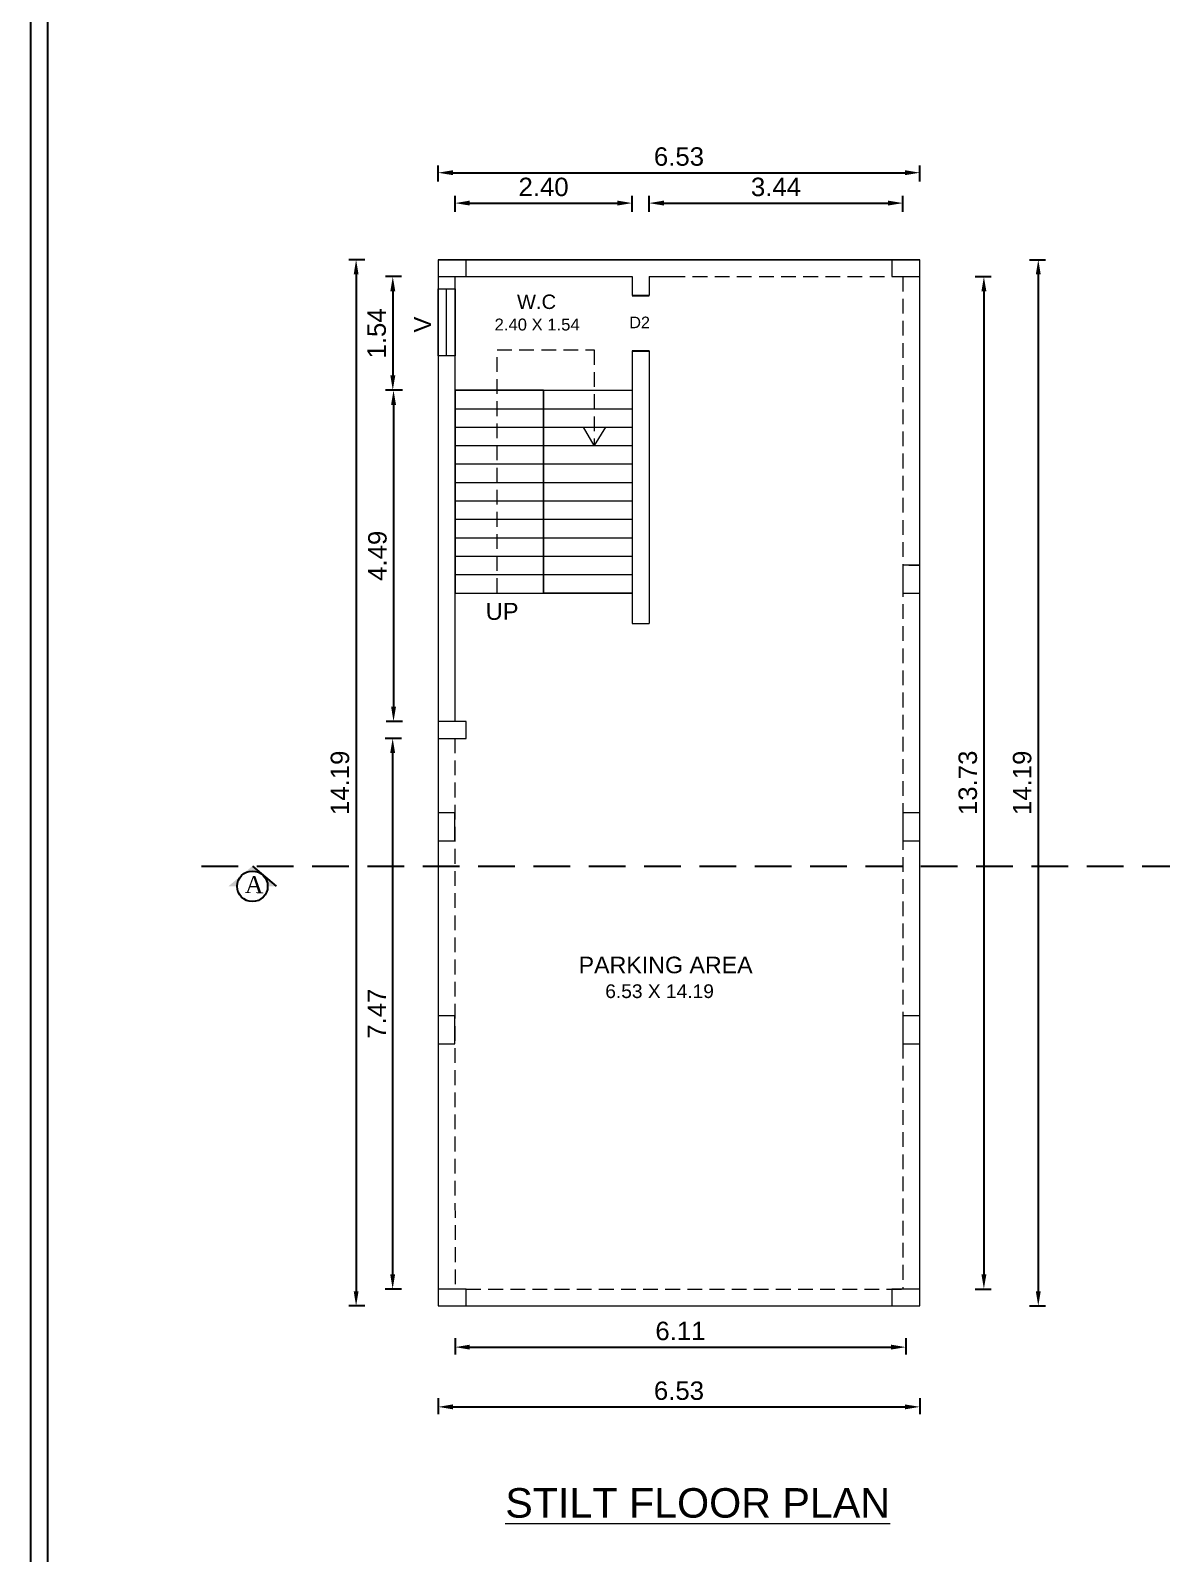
# Model space of a CAD drawing. Header units: metres. Extents: x 0 to 107, y 0 to 69.
# Drawn here: x 0 to 15.33, y 20.02 to 40.67 of the extents above; entities that cross this region are included whole.
import ezdxf

# ---------------------------------------------------------------- set-up
doc = ezdxf.new("R2010")
doc.units = ezdxf.units.M
doc.header["$LTSCALE"] = 0.2
doc.header["$MEASUREMENT"] = 0
doc.header["$PDMODE"] = 2
doc.linetypes.add('DASHED2', pattern=[0.375, 0.25, -0.125])
doc.linetypes.add('HIDDEN', pattern=[0.375, 0.25, -0.125])
doc.layers.get('0').update_dxf_attribs({"lineweight": 15})
doc.styles.get("Standard").update_dxf_attribs({"font": 'arial.ttf', "height": 0.25})
doc.styles.add('style3', font='dutcheb.ttf')
doc.dimstyles.get("Standard").update_dxf_attribs({"dimtxt": 0.23, "dimasz": 0.2, "dimexe": 0.12, "dimexo": 0.0625, "dimgap": 0.09, "dimtad": 1, "dimtih": 1, "dimtoh": 1, "dimzin": 1, "dimdsep": 46, "dimtxsty": 'Standard', "dimcen": 0.09, "dimazin": 0, "dimtfac": 1, "dimtix": 1, "dimtofl": 0, "dimtmove": 0, "dimatfit": 0, "dimfxl": 0, "dimtolj": 1, "dimtzin": 0, "dimarcsym": 0})

# ---------------------------------------------------------------- blocks, each defined once
blk = doc.blocks.new('*D28')
at = {"color": 0, "lineweight": -2, "ltscale": 4}
for p, q in [((5.525, 38.622), (5.525, 38.842)), ((12.055, 38.622), (12.055, 38.842))]:
    blk.add_line(p, q, dxfattribs=at)
at = {"lineweight": -3, "ltscale": 4}
blk.add_line((5.725, 38.742), (11.855, 38.742), dxfattribs=at)
at = {"linetype": 'Continuous', "ltscale": 4}
for points in [[(5.725, 38.776), (5.725, 38.709), (5.525, 38.742)], [(11.855, 38.776), (11.855, 38.709), (12.055, 38.742)]]:
    blk.add_solid(points, dxfattribs=at)
at = {"layer": 'Defpoints', "color": 0, "linetype": 'Continuous', "ltscale": 4}
for p in [(12.055, 38.742), (5.525, 37.563), (12.055, 37.563)]:
    blk.add_point(p, dxfattribs=at)
at = {"color": 0, "linetype": 'Continuous', "lineweight": 5, "ltscale": 4, "insert": (8.79, 38.96), "char_height": 0.25, "attachment_point": 5}
blk.add_mtext('\\A1;6.53', dxfattribs=at)
blk = doc.blocks.new('*D29')
at = {"color": 0, "lineweight": -2, "ltscale": 4}
for p, q in [((4.534, 37.563), (4.314, 37.563)), ((4.534, 23.377), (4.314, 23.377))]:
    blk.add_line(p, q, dxfattribs=at)
at = {"lineweight": -3, "ltscale": 4}
blk.add_line((4.414, 37.363), (4.414, 23.577), dxfattribs=at)
at = {"linetype": 'Continuous', "ltscale": 4}
for points in [[(4.381, 37.363), (4.447, 37.363), (4.414, 37.563)], [(4.381, 23.577), (4.447, 23.577), (4.414, 23.377)]]:
    blk.add_solid(points, dxfattribs=at)
at = {"layer": 'Defpoints', "color": 0, "linetype": 'Continuous', "ltscale": 4}
for p in [(5.525, 37.563), (4.414, 23.377), (5.525, 23.377)]:
    blk.add_point(p, dxfattribs=at)
at = {"color": 0, "linetype": 'Continuous', "lineweight": 5, "ltscale": 4, "insert": (4.196, 30.47), "char_height": 0.25, "attachment_point": 5, "rotation": 90}
blk.add_mtext('\\A1;14.19', dxfattribs=at)
blk = doc.blocks.new('*D30')
at = {"color": 0, "lineweight": -2, "ltscale": 4}
for p, q in [((5.031, 37.333), (4.811, 37.333)), ((5.031, 35.793), (4.811, 35.793))]:
    blk.add_line(p, q, dxfattribs=at)
at = {"lineweight": -3, "ltscale": 4}
blk.add_line((4.911, 37.133), (4.911, 35.993), dxfattribs=at)
at = {"linetype": 'Continuous', "ltscale": 4}
for points in [[(4.878, 37.133), (4.945, 37.133), (4.911, 37.333)], [(4.878, 35.993), (4.945, 35.993), (4.911, 35.793)]]:
    blk.add_solid(points, dxfattribs=at)
at = {"layer": 'Defpoints', "color": 0, "linetype": 'Continuous', "ltscale": 4}
for p in [(5.755, 37.333), (4.911, 35.793), (5.755, 35.793)]:
    blk.add_point(p, dxfattribs=at)
at = {"color": 0, "linetype": 'Continuous', "lineweight": 5, "ltscale": 4, "insert": (4.694, 36.563), "char_height": 0.25, "attachment_point": 5, "rotation": 90}
blk.add_mtext('\\A1;1.54', dxfattribs=at)
blk = doc.blocks.new('*D31')
at = {"color": 0, "lineweight": -2, "ltscale": 4}
for p, q in [((5.029, 31.073), (4.809, 31.073)), ((5.029, 23.607), (4.809, 23.607))]:
    blk.add_line(p, q, dxfattribs=at)
at = {"lineweight": -3, "ltscale": 4}
blk.add_line((4.909, 30.873), (4.909, 23.807), dxfattribs=at)
at = {"linetype": 'Continuous', "ltscale": 4}
for points in [[(4.876, 30.873), (4.943, 30.873), (4.909, 31.073)], [(4.876, 23.807), (4.943, 23.807), (4.909, 23.607)]]:
    blk.add_solid(points, dxfattribs=at)
at = {"layer": 'Defpoints', "color": 0, "linetype": 'Continuous', "ltscale": 4}
for p in [(5.75, 31.073), (4.909, 23.607), (5.79, 23.607)]:
    blk.add_point(p, dxfattribs=at)
at = {"color": 0, "linetype": 'Continuous', "lineweight": 5, "ltscale": 4, "insert": (4.694, 27.34), "char_height": 0.25, "attachment_point": 5, "rotation": 90}
blk.add_mtext('\\A1;7.47', dxfattribs=at)
blk = doc.blocks.new('*D32')
at = {"color": 0, "lineweight": -2, "ltscale": 4}
for p, q in [((5.755, 38.21), (5.755, 38.43)), ((8.155, 38.21), (8.155, 38.43))]:
    blk.add_line(p, q, dxfattribs=at)
at = {"lineweight": -3, "ltscale": 4}
blk.add_line((5.955, 38.33), (7.955, 38.33), dxfattribs=at)
at = {"linetype": 'Continuous', "ltscale": 4}
for points in [[(5.955, 38.364), (5.955, 38.297), (5.755, 38.33)], [(7.955, 38.364), (7.955, 38.297), (8.155, 38.33)]]:
    blk.add_solid(points, dxfattribs=at)
at = {"layer": 'Defpoints', "color": 0, "linetype": 'Continuous', "ltscale": 4}
for p in [(8.155, 38.33), (5.755, 37.333), (8.155, 37.333)]:
    blk.add_point(p, dxfattribs=at)
at = {"color": 0, "linetype": 'Continuous', "lineweight": 5, "ltscale": 4, "insert": (6.955, 38.548), "char_height": 0.25, "attachment_point": 5}
blk.add_mtext('\\A1;2.40', dxfattribs=at)
blk = doc.blocks.new('*D33')
at = {"color": 0, "lineweight": -2, "ltscale": 4}
for p, q in [((8.385, 38.21), (8.385, 38.43)), ((11.825, 38.21), (11.825, 38.43))]:
    blk.add_line(p, q, dxfattribs=at)
at = {"lineweight": -3, "ltscale": 4}
blk.add_line((8.585, 38.33), (11.625, 38.33), dxfattribs=at)
at = {"linetype": 'Continuous', "ltscale": 4}
for points in [[(8.585, 38.364), (8.585, 38.297), (8.385, 38.33)], [(11.625, 38.364), (11.625, 38.297), (11.825, 38.33)]]:
    blk.add_solid(points, dxfattribs=at)
at = {"layer": 'Defpoints', "color": 0, "linetype": 'Continuous', "ltscale": 4}
for p in [(11.825, 38.33), (8.385, 37.333), (11.825, 37.333)]:
    blk.add_point(p, dxfattribs=at)
at = {"color": 0, "linetype": 'Continuous', "lineweight": 5, "ltscale": 4, "insert": (10.105, 38.548), "char_height": 0.25, "attachment_point": 5}
blk.add_mtext('\\A1;3.44', dxfattribs=at)
blk = doc.blocks.new('*D34')
at = {"color": 0, "lineweight": -2, "ltscale": 4}
for p, q in [((13.54, 37.563), (13.76, 37.563)), ((13.54, 23.377), (13.76, 23.377))]:
    blk.add_line(p, q, dxfattribs=at)
at = {"lineweight": -3, "ltscale": 4}
blk.add_line((13.66, 37.363), (13.66, 23.577), dxfattribs=at)
at = {"linetype": 'Continuous', "ltscale": 4}
for points in [[(13.627, 37.363), (13.694, 37.363), (13.66, 37.563)], [(13.627, 23.577), (13.694, 23.577), (13.66, 23.377)]]:
    blk.add_solid(points, dxfattribs=at)
at = {"layer": 'Defpoints', "color": 0, "linetype": 'Continuous', "ltscale": 4}
for p in [(11.825, 37.563), (11.865, 23.377), (13.66, 23.377)]:
    blk.add_point(p, dxfattribs=at)
at = {"color": 0, "linetype": 'Continuous', "lineweight": 5, "ltscale": 4, "insert": (13.443, 30.47), "char_height": 0.25, "attachment_point": 5, "rotation": 90}
blk.add_mtext('\\A1;14.19', dxfattribs=at)
blk = doc.blocks.new('*D35')
at = {"color": 0, "lineweight": -2, "ltscale": 4}
for p, q in [((5.525, 22.129), (5.525, 21.909)), ((12.055, 22.129), (12.055, 21.909))]:
    blk.add_line(p, q, dxfattribs=at)
at = {"lineweight": -3, "ltscale": 4}
blk.add_line((5.725, 22.009), (11.855, 22.009), dxfattribs=at)
at = {"linetype": 'Continuous', "ltscale": 4}
for points in [[(5.725, 22.042), (5.725, 21.976), (5.525, 22.009)], [(11.855, 22.042), (11.855, 21.976), (12.055, 22.009)]]:
    blk.add_solid(points, dxfattribs=at)
at = {"layer": 'Defpoints', "color": 0, "linetype": 'Continuous', "ltscale": 4}
for p in [(5.525, 23.377), (12.055, 23.377), (12.055, 22.009)]:
    blk.add_point(p, dxfattribs=at)
at = {"color": 0, "linetype": 'Continuous', "lineweight": 5, "ltscale": 4, "insert": (8.79, 22.227), "char_height": 0.25, "attachment_point": 5}
blk.add_mtext('\\A1;6.53', dxfattribs=at)
blk = doc.blocks.new('*D36')
at = {"color": 0, "lineweight": -2, "ltscale": 4}
for p, q in [((5.755, 22.939), (5.755, 22.719)), ((11.865, 22.939), (11.865, 22.719))]:
    blk.add_line(p, q, dxfattribs=at)
at = {"lineweight": -3, "ltscale": 4}
blk.add_line((5.955, 22.819), (11.665, 22.819), dxfattribs=at)
at = {"linetype": 'Continuous', "ltscale": 4}
for points in [[(5.955, 22.852), (5.955, 22.786), (5.755, 22.819)], [(11.665, 22.852), (11.665, 22.786), (11.865, 22.819)]]:
    blk.add_solid(points, dxfattribs=at)
at = {"layer": 'Defpoints', "color": 0, "linetype": 'Continuous', "ltscale": 4}
for p in [(5.755, 23.607), (11.865, 23.607), (11.865, 22.819)]:
    blk.add_point(p, dxfattribs=at)
at = {"color": 0, "linetype": 'Continuous', "lineweight": 5, "ltscale": 4, "insert": (8.81, 23.037), "char_height": 0.25, "attachment_point": 5}
blk.add_mtext('\\A1;6.11', dxfattribs=at)
blk = doc.blocks.new('*D37')
at = {"color": 0, "lineweight": -2, "ltscale": 4}
for p, q in [((12.803, 37.333), (13.023, 37.333)), ((12.803, 23.607), (13.023, 23.607))]:
    blk.add_line(p, q, dxfattribs=at)
at = {"lineweight": -3, "ltscale": 4}
blk.add_line((12.923, 37.133), (12.923, 23.807), dxfattribs=at)
at = {"linetype": 'Continuous', "ltscale": 4}
for points in [[(12.89, 37.133), (12.957, 37.133), (12.923, 37.333)], [(12.89, 23.807), (12.957, 23.807), (12.923, 23.607)]]:
    blk.add_solid(points, dxfattribs=at)
at = {"layer": 'Defpoints', "color": 0, "linetype": 'Continuous', "ltscale": 4}
for p in [(11.825, 37.333), (11.675, 23.607), (12.923, 23.607)]:
    blk.add_point(p, dxfattribs=at)
at = {"color": 0, "linetype": 'Continuous', "lineweight": 5, "ltscale": 4, "insert": (12.706, 30.47), "char_height": 0.25, "attachment_point": 5, "rotation": 90}
blk.add_mtext('\\A1;13.73', dxfattribs=at)
blk = doc.blocks.new('*D38')
at = {"color": 0, "lineweight": -2, "ltscale": 4}
for p, q in [((5.041, 35.793), (4.821, 35.793)), ((5.041, 31.303), (4.821, 31.303))]:
    blk.add_line(p, q, dxfattribs=at)
at = {"lineweight": -3, "ltscale": 4}
blk.add_line((4.921, 35.593), (4.921, 31.503), dxfattribs=at)
at = {"linetype": 'Continuous', "ltscale": 4}
for points in [[(4.888, 35.593), (4.955, 35.593), (4.921, 35.793)], [(4.888, 31.503), (4.955, 31.503), (4.921, 31.303)]]:
    blk.add_solid(points, dxfattribs=at)
at = {"layer": 'Defpoints', "color": 0, "linetype": 'Continuous', "ltscale": 4}
for p in [(5.755, 35.793), (4.921, 31.303), (5.755, 31.303)]:
    blk.add_point(p, dxfattribs=at)
at = {"color": 0, "linetype": 'Continuous', "lineweight": 5, "ltscale": 4, "insert": (4.704, 33.548), "char_height": 0.25, "attachment_point": 5, "rotation": 90}
blk.add_mtext('\\A1;4.49', dxfattribs=at)

msp = doc.modelspace()

# ---------------------------------------------------------------- hatches: boundary and pattern name
at = {"lineweight": 25}
msp.add_hatch(color=7, dxfattribs=at).paths.add_polyline_path([(3.008, 29.341), (2.683, 29.067), (2.801, 29.067, -1), (3.215, 29.067), (3.332, 29.067)])

# ---------------------------------------------------------------- linework, layer by layer
at = {"color": 7, "linetype": 'Continuous', "lineweight": 5, "ltscale": 4}
for p, q in [((5.525, 37.563), (12.055, 37.563)), ((5.755, 37.563), (6.195, 37.563)), ((5.755, 37.563), (5.905, 37.563)), ((6.195, 37.563), (7.555, 37.563)), ((7.555, 37.563), (8.385, 37.563)), ((12.055, 23.377), (12.055, 37.563)), ((5.755, 31.303), (5.755, 37.333)), ((5.755, 37.333), (6.195, 37.333)), ((5.905, 37.333), (8.155, 37.333)), ((8.155, 37.333), (8.155, 37.077)), ((8.385, 37.333), (8.385, 37.077)), ((8.385, 37.333), (8.675, 37.333)), ((5.64, 36.259), (5.64, 37.169)), ((8.155, 36.327), (8.155, 32.631)), ((8.385, 36.327), (8.385, 32.631)), ((5.755, 35.793), (6.955, 35.793)), ((6.955, 35.793), (8.155, 35.793)), ((6.955, 35.793), (6.955, 34.293)), ((5.755, 35.543), (6.955, 35.543)), ((6.955, 35.543), (8.155, 35.543)), ((5.755, 35.293), (6.955, 35.293)), ((6.955, 35.293), (8.155, 35.293)), ((5.755, 35.043), (6.955, 35.043)), ((6.955, 35.043), (8.155, 35.043)), ((5.755, 34.793), (6.955, 34.793)), ((6.955, 34.793), (8.155, 34.793)), ((5.755, 33.433), (5.755, 34.653)), ((5.755, 34.543), (6.955, 34.543)), ((6.955, 34.543), (8.155, 34.543)), ((5.755, 34.293), (6.955, 34.293)), ((6.955, 34.293), (6.955, 33.043)), ((6.955, 34.293), (8.155, 34.293)), ((5.755, 34.043), (6.955, 34.043)), ((6.955, 34.043), (8.155, 34.043)), ((5.755, 33.793), (6.955, 33.793)), ((6.955, 33.793), (8.155, 33.793)), ((5.755, 33.543), (6.955, 33.543)), ((6.955, 33.543), (8.155, 33.543)), ((5.755, 33.293), (6.955, 33.293)), ((6.955, 33.293), (8.155, 33.293)), ((11.905, 33.423), (12.055, 33.423)), ((5.755, 33.043), (8.155, 33.043)), ((8.155, 32.631), (8.385, 32.631)), ((5.525, 23.377), (12.055, 23.377))]:
    msp.add_line(p, q, dxfattribs=at)
at = {"color": 7, "linetype": 'DASHED2', "lineweight": 5, "ltscale": 4}
for p, q in [((8.675, 37.333), (11.825, 37.333)), ((11.825, 37.333), (11.825, 33.423)), ((11.825, 33.193), (11.825, 30.063)), ((11.825, 30.063), (11.825, 27.163)), ((11.825, 26.933), (11.825, 23.607)), ((5.905, 23.607), (11.825, 23.607))]:
    msp.add_line(p, q, dxfattribs=at)
at = {"lineweight": -3, "ltscale": 4}
for p, q in [((8.155, 37.077), (8.385, 37.077)), ((8.155, 36.327), (8.385, 36.327))]:
    msp.add_line(p, q, dxfattribs=at)
at = {"linetype": 'HIDDEN', "ltscale": 4}
msp.add_line((5.75, 31.073), (5.755, 23.607), dxfattribs=at)
at = {"color": 7, "linetype": 'DASHED2', "lineweight": 25, "ltscale": 10}
msp.add_line((2.317, 29.341), (38.706, 29.341), dxfattribs=at)
at = {"color": 7, "linetype": 'Continuous', "lineweight": 25}
msp.add_line((3.008, 29.341), (3.332, 29.067), dxfattribs=at)
at = {"color": 7, "lineweight": 25}
for points in [[(68.797, 69.123), (0, 69.123), (0, 0), (68.797, 0)], [(68.567, 68.894), (0.23, 68.894), (0.23, 0.23), (68.567, 0.23)]]:
    msp.add_lwpolyline(points, close=True, dxfattribs=at)
at = {"color": 7, "linetype": 'Continuous', "lineweight": 5, "ltscale": 4}
for points in [[(5.905, 37.563), (5.525, 37.563), (5.525, 37.333), (5.905, 37.333)], [(5.525, 23.377), (12.055, 23.377), (12.055, 37.563), (5.525, 37.563)], [(5.905, 37.563), (5.525, 37.563), (5.525, 37.333), (5.905, 37.333)], [(12.055, 37.563), (11.675, 37.563), (11.675, 37.333), (12.055, 37.333)], [(5.525, 36.259), (5.525, 37.169), (5.755, 37.169), (5.755, 36.259)], [(5.755, 33.043), (6.955, 33.043), (6.955, 35.793), (5.755, 35.793)], [(6.955, 35.793), (8.155, 35.793), (8.155, 33.043), (6.955, 33.043)], [(11.825, 33.423), (11.825, 33.043), (12.055, 33.043), (12.055, 33.423)], [(5.905, 31.303), (5.525, 31.303), (5.525, 31.073), (5.905, 31.073)], [(5.525, 30.063), (5.525, 29.683), (5.751, 29.683), (5.751, 30.063)], [(11.825, 30.063), (11.825, 29.683), (12.055, 29.683), (12.055, 30.063)], [(5.525, 27.313), (5.525, 26.933), (5.753, 26.933), (5.753, 27.313)], [(11.825, 27.313), (11.825, 26.933), (12.055, 26.933), (12.055, 27.313)], [(5.905, 23.607), (5.525, 23.607), (5.525, 23.377), (5.905, 23.377)], [(12.055, 23.607), (11.675, 23.607), (11.675, 23.377), (12.055, 23.377)]]:
    msp.add_lwpolyline(points, close=True, dxfattribs=at)
for points in [[(5.755, 37.183), (5.755, 37.183), (5.755, 37.333)], [(7.796, 35.293), (7.642, 35.043), (7.495, 35.293)]]:
    msp.add_lwpolyline(points, dxfattribs=at)
at = {"color": 7, "linetype": 'HIDDEN', "lineweight": 5, "ltscale": 4}
msp.add_lwpolyline([(6.325, 33.043), (6.325, 36.339), (7.642, 36.339), (7.642, 35.043)], dxfattribs=at)
at = {"color": 7, "lineweight": 25}
msp.add_circle((3.008, 29.067), 0.207, dxfattribs=at)

# ---------------------------------------------------------------- texts
at = {"color": 7, "linetype": 'Continuous', "lineweight": 25, "style": 'style3'}
msp.add_text('A', height=0.23, rotation=359.3141, dxfattribs=at).set_placement((2.906, 28.976))
at = {"color": 7, "linetype": 'Continuous', "lineweight": 5, "ltscale": 4, "attachment_point": 1}
for s, width, gutter_width, insert, char_height in [('    W.C\\P{\\H0.82609x;2.40 X 1.54}', 1.30818, 35, (6.291, 37.09), 0.19536), ('{\\H1.0455x;D2}', 0.24643, 1.1, (8.117, 36.791), 0.15), ('{\\H1.0455x;UP}', 0.39818, 1.1, (6.17, 32.91), 0.22), ('PARKING AREA\\P{\\H0.82609x;     6.53 X 14.19}', 2.75911, 35, (7.43, 28.113), 0.22506)]:
    msp.add_mtext_dynamic_manual_height_columns(s, width=width, gutter_width=gutter_width, heights=[0], dxfattribs=dict(at, insert=insert, char_height=char_height))
at = {"color": 7, "linetype": 'Continuous', "lineweight": 5, "ltscale": 4, "insert": (5.2, 36.576), "char_height": 0.22, "attachment_point": 1, "rotation": 90}
msp.add_mtext_dynamic_manual_height_columns('{\\H1.0455x;V}', width=0.25245, gutter_width=1.1, heights=[0], dxfattribs=at)
at = {"color": 7, "linetype": 'Continuous', "lineweight": 5, "ltscale": 4, "insert": (6.436, 20.907), "char_height": 0.4, "width": 5.3657, "attachment_point": 1}
msp.add_mtext('{\\LSTILT FLOOR PLAN}', dxfattribs=at)

# ---------------------------------------------------------------- dimensions: what is measured, and where the dimension line sits
at = {"color": 7, "linetype": 'Continuous', "lineweight": 5, "ltscale": 4}
for base, p1, p2, picture, middle in [((12.055, 38.742), (5.525, 37.563), (12.055, 37.563), '*D28', (8.79, 38.96)), ((8.155, 38.33), (5.755, 37.333), (8.155, 37.333), '*D32', (6.955, 38.548)), ((11.825, 38.33), (8.385, 37.333), (11.825, 37.333), '*D33', (10.105, 38.548)), ((11.865, 22.819), (5.755, 23.607), (11.865, 23.607), '*D36', (8.81, 23.037)), ((12.055, 22.009), (5.525, 23.377), (12.055, 23.377), '*D35', (8.79, 22.227))]:
    dim = msp.add_linear_dim(base=base, p1=p1, p2=p2, dimstyle='Standard', override={"dimtxt": 0.25, "dimexe": 0.1, "dimtih": 0, "dimtoh": 0, "dimclrd": 256, "dimlwd": 65533, "dimarcsym": 2}, dxfattribs=at)
    dim.commit()
    dim.dimension.update_dxf_attribs({"geometry": picture, "text_midpoint": middle})
for base, p1, p2, picture, middle in [((4.414, 23.377), (5.525, 37.563), (5.525, 23.377), '*D29', (4.196, 30.47)), ((13.66, 23.377), (11.825, 37.563), (11.865, 23.377), '*D34', (13.443, 30.47)), ((4.911, 35.793), (5.755, 37.333), (5.755, 35.793), '*D30', (4.694, 36.563)), ((12.923, 23.607), (11.825, 37.333), (11.675, 23.607), '*D37', (12.706, 30.47)), ((4.921, 31.303), (5.755, 35.793), (5.755, 31.303), '*D38', (4.704, 33.548)), ((4.909, 23.607), (5.75, 31.073), (5.79, 23.607), '*D31', (4.694, 27.34))]:
    dim = msp.add_linear_dim(base=base, p1=p1, p2=p2, angle=90, dimstyle='Standard', override={"dimtxt": 0.25, "dimexe": 0.1, "dimtih": 0, "dimtoh": 0, "dimclrd": 256, "dimlwd": 65533, "dimarcsym": 2}, dxfattribs=at)
    dim.commit()
    dim.dimension.update_dxf_attribs({"geometry": picture, "text_midpoint": middle})

doc.saveas('drawing.dxf')
